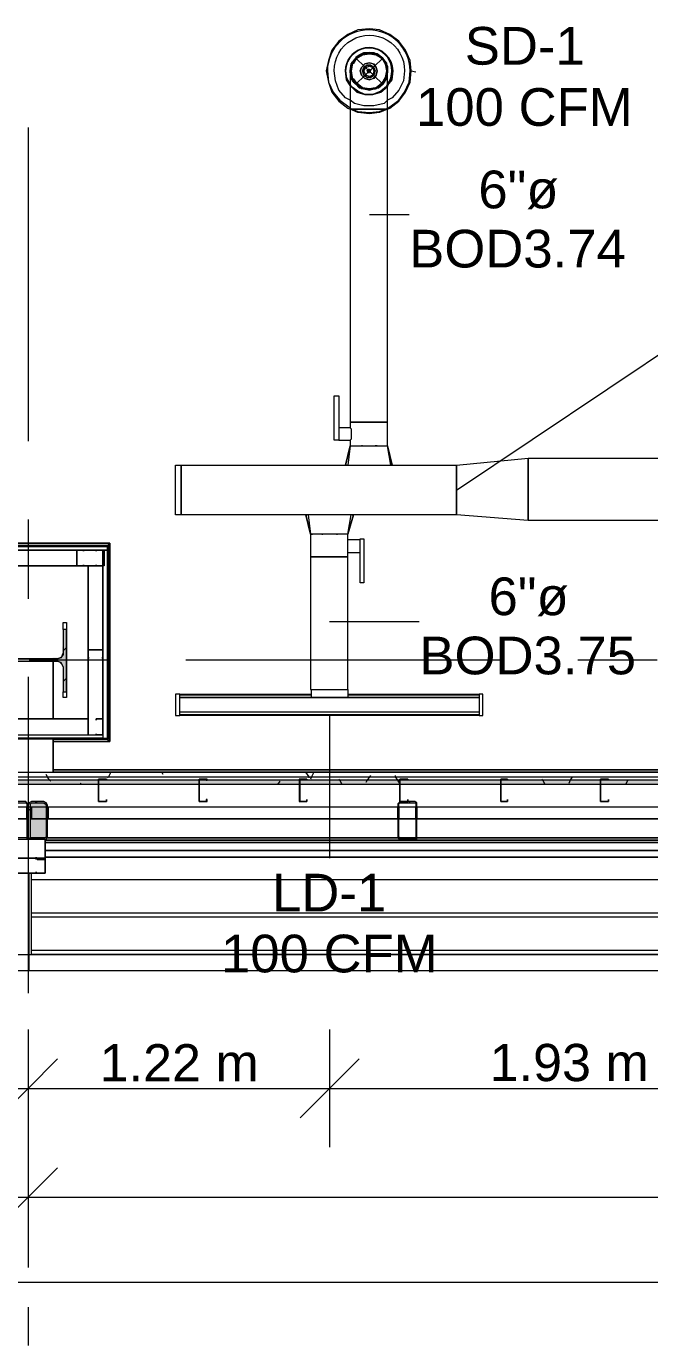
# Model space of a CAD drawing. Header units: metres. Extents: x 39 to 278, y -7 to 151.
# Drawn here: x 55.46 to 57.98, y 8.74 to 14.08 of the extents above; entities that cross this region are included whole.
import ezdxf

# ---------------------------------------------------------------- set-up
doc = ezdxf.new("R2010")
doc.units = ezdxf.units.M
doc.layers.add('HVAC - Ductos', color=5, linetype='Continuous', lineweight=50)
doc.layers.add('PDF_Geometry', color=7, linetype='Continuous', true_color=0xaaaaaa)
doc.layers.add('PDF_Solid Fills', color=7, linetype='Continuous', true_color=0xffffff)
doc.layers.add('PDF_Text', color=7, linetype='Continuous')
doc.styles.add('PDF Helvetica', font='')
doc.styles.get('PDF Helvetica').set_extended_font_data('Helvetica')

msp = doc.modelspace()

# ---------------------------------------------------------------- hatches: boundary and pattern name
at = {"layer": 'PDF_Solid Fills', "lineweight": 0, "transparency": 33554559}
for points in [[(55.3171, 11.3885), (55.3309, 11.3885), (55.3309, 11.4939), (55.3355, 11.5122), (55.6013, 11.5122), (55.6059, 11.5077), (55.6059, 11.4985), (55.6105, 11.4985), (55.6105, 11.3885), (55.6242, 11.3885), (55.6242, 11.6405), (55.6105, 11.6405), (55.6059, 11.5351), (55.6013, 11.5305), (55.5875, 11.526), (55.3492, 11.5214), (55.3492, 11.526), (55.3355, 11.526), (55.3355, 11.5397), (55.3309, 11.5397), (55.3309, 11.6405), (55.3171, 11.6405)], [(55.4729, 10.8018), (55.4729, 10.7926), (55.4735, 10.7926), (55.5417, 10.7972), (55.5463, 10.9387), (55.5463, 10.9393), (55.5417, 10.9439), (55.4729, 10.9439), (55.4684, 10.9347), (55.4684, 10.8018)]]:
    msp.add_hatch(color=256, dxfattribs=at).paths.add_polyline_path(points)
h = msp.add_hatch(color=256, dxfattribs=at)
h.paths.add_polyline_path([(46.8196, 11.0127), (46.8196, 11.031), (45.1878, 11.031), (45.1878, 11.0127)])
h.paths.add_polyline_path([(104.0706, 11.0127), (106.0827, 11.0127), (106.0827, 11.031), (104.0706, 11.031)])
h.paths.add_polyline_path([(104.0659, 11.0127), (104.0659, 11.031), (101.2289, 11.031), (101.2289, 11.0127)])
h.paths.add_polyline_path([(101.2243, 11.0127), (101.2243, 11.031), (99.1984, 11.031), (99.1984, 11.0127)])
h.paths.add_polyline_path([(99.1938, 11.0127), (99.1938, 11.031), (96.3568, 11.031), (96.3568, 11.0127)])
h.paths.add_polyline_path([(96.3522, 11.0127), (96.3522, 11.031), (94.3263, 11.031), (94.3263, 11.0127)])
h.paths.add_polyline_path([(94.3217, 11.0127), (94.3217, 11.031), (93.5151, 11.031), (93.5151, 11.0127)])
h.paths.add_polyline_path([(93.5105, 11.0127), (93.5105, 11.031), (91.4846, 11.031), (91.4846, 11.0127)])
h.paths.add_polyline_path([(91.4801, 11.0127), (91.4801, 11.031), (89.4542, 11.031), (89.4542, 11.0127)])
h.paths.add_polyline_path([(89.4496, 11.0127), (89.4496, 11.031), (88.6429, 11.031), (88.6429, 11.0127)])
h.paths.add_polyline_path([(88.6383, 11.0127), (88.6383, 11.031), (86.6125, 11.031), (86.6125, 11.0127)])
h.paths.add_polyline_path([(86.6079, 11.0127), (86.6079, 11.031), (84.582, 11.031), (84.582, 11.0127)])
h.paths.add_polyline_path([(84.5774, 11.0127), (84.5774, 11.031), (83.7708, 11.031), (83.7708, 11.0127)])
h.paths.add_polyline_path([(83.7662, 11.0127), (83.7662, 11.031), (81.7404, 11.031), (81.7404, 11.0127)])
h.paths.add_polyline_path([(81.7358, 11.0127), (81.7358, 11.031), (78.8986, 11.031), (78.8986, 11.0127)])
h.paths.add_polyline_path([(78.894, 11.0127), (78.894, 11.031), (76.8682, 11.031), (76.8682, 11.0127)])
h.paths.add_polyline_path([(76.8636, 11.0127), (76.8636, 11.031), (74.0265, 11.031), (74.0265, 11.0127)])
h.paths.add_polyline_path([(74.0219, 11.0127), (74.0219, 11.031), (71.9961, 11.031), (71.9961, 11.0127)])
h.paths.add_polyline_path([(71.9915, 11.0127), (71.9915, 11.031), (71.1848, 11.031), (71.1848, 11.0127)])
h.paths.add_polyline_path([(71.1802, 11.0127), (71.1802, 11.031), (69.1543, 11.031), (69.1543, 11.0127)])
h.paths.add_polyline_path([(69.1497, 11.0127), (69.1497, 11.031), (67.1239, 11.031), (67.1239, 11.0127)])
h.paths.add_polyline_path([(67.1193, 11.0127), (67.1193, 11.031), (66.3127, 11.031), (66.3127, 11.0127)])
h.paths.add_polyline_path([(66.3081, 11.0127), (66.3081, 11.031), (64.2822, 11.031), (64.2822, 11.0127)])
h.paths.add_polyline_path([(64.2776, 11.0127), (64.2776, 11.031), (62.2518, 11.031), (62.2518, 11.0127)])
h.paths.add_polyline_path([(62.2472, 11.0127), (62.2472, 11.031), (61.4405, 11.031), (61.4405, 11.0127)])
h.paths.add_polyline_path([(61.436, 11.0127), (61.436, 11.031), (59.4101, 11.031), (59.4101, 11.0127)])
h.paths.add_polyline_path([(59.4055, 11.0127), (59.4055, 11.031), (56.5684, 11.031), (56.5684, 11.0127)])
h.paths.add_polyline_path([(56.5638, 11.0127), (56.5638, 11.031), (54.5379, 11.031), (54.5379, 11.0127)])
h.paths.add_polyline_path([(54.5333, 11.0127), (54.5333, 11.031), (51.6963, 11.031), (51.6963, 11.0127)])
h.paths.add_polyline_path([(51.6917, 11.0127), (51.6917, 11.031), (49.6658, 11.031), (49.6658, 11.0127)])
h.paths.add_polyline_path([(49.6612, 11.0127), (49.6612, 11.031), (48.8546, 11.031), (48.8546, 11.0127)])
h.paths.add_polyline_path([(48.85, 11.0127), (48.85, 11.031), (46.8241, 11.031), (46.8241, 11.0127)])
h = msp.add_hatch(color=256, dxfattribs=at)
h.paths.add_polyline_path([(55.4683, 10.9393), (55.4638, 10.9393), (55.4638, 10.7972), (55.4683, 10.9387)])
h.paths.add_polyline_path([(55.3996, 10.9393), (55.4638, 10.9439), (55.395, 10.9439), (55.395, 10.7926), (55.3956, 10.7926), (55.4638, 10.7972), (55.3996, 10.7972)])
h = msp.add_hatch(color=256, dxfattribs=at)
h.paths.add_polyline_path([(56.9671, 10.8018), (56.9671, 10.7926), (57.0404, 10.7926), (57.0404, 10.9347), (57.0359, 10.9347), (57.0359, 10.7972), (56.9717, 10.8018)])
h.paths.add_polyline_path([(57.0313, 10.9393), (57.0313, 10.9439), (56.9671, 10.9439)])
h.paths.add_polyline_path([(56.9671, 10.9347), (56.9626, 10.9347), (56.9626, 10.8018)])
h.paths.add_polyline_path([(57.0359, 10.9439), (57.0404, 10.9394), (57.0404, 10.9439)])

# ---------------------------------------------------------------- linework, layer by layer
at = {"layer": 'HVAC - Ductos', "lineweight": 0}
for points in [[(56.7563, 12.3051), (56.7517, 12.3051), (56.77, 12.3831), (56.7746, 12.3831), (56.7792, 12.3831), (56.793, 12.3831), (56.8067, 12.3831), (56.8251, 12.3831), (56.848, 12.3831), (56.8663, 12.3831), (56.8847, 12.3831), (56.8984, 12.3831), (56.9121, 12.3831), (56.9167, 12.3831), (56.9213, 12.3831), (56.9213, 12.4793), (56.9121, 12.4793), (56.8984, 12.4793), (56.8847, 12.4793), (56.8663, 12.4793), (56.848, 12.4793), (56.8251, 12.4793), (56.8067, 12.4793), (56.793, 12.4793), (56.7792, 12.4793), (56.7746, 12.4793), (56.77, 12.4793), (56.7746, 12.4793), (56.7792, 12.4793), (56.793, 12.4793), (56.8067, 12.4793), (56.8251, 12.4793), (56.848, 12.4793), (56.8663, 12.4793), (56.8847, 12.4793), (56.8984, 12.4793), (56.9121, 12.4793), (56.9213, 12.4793), (56.9213, 13.7443), (56.9305, 13.7489), (56.9671, 13.7765), (56.9947, 13.8131), (57.013, 13.8543), (57.0176, 13.9002), (57.013, 13.9414), (56.9947, 13.9827), (56.9671, 14.0193), (56.9305, 14.0469), (56.8892, 14.0652), (56.848, 14.0698), (56.8021, 14.0652), (56.7609, 14.0469), (56.7243, 14.0193), (56.6967, 13.9827), (56.683, 13.9414), (56.6738, 13.9002), (56.683, 13.8543), (56.6967, 13.8131), (56.7243, 13.7765), (56.7609, 13.7489), (56.77, 13.7443), (56.77, 12.4793), (56.77, 12.4564), (56.7243, 12.4564), (56.7243, 12.4518), (56.7243, 12.4426), (56.7243, 12.4381), (56.7243, 12.4335), (56.7243, 12.4243), (56.7243, 12.4197), (56.7243, 12.4151), (56.7243, 12.4106), (56.7243, 12.406), (56.77, 12.406), (56.77, 12.3831), (56.7609, 12.3051)], [(56.7792, 13.9231), (56.7746, 13.9002), (56.7792, 13.8727), (56.7746, 13.9002), (56.7792, 13.9277), (56.7746, 13.9231), (56.77, 13.9002), (56.7746, 13.9277), (56.793, 13.9506), (56.8159, 13.9689), (56.848, 13.9735), (56.8755, 13.9689), (56.8984, 13.9506), (56.9167, 13.9277), (56.9213, 13.9002)], [(56.9167, 13.8681), (56.8984, 13.8452), (56.8755, 13.8268), (56.848, 13.8222), (56.8159, 13.8268), (56.793, 13.8452), (56.7746, 13.8681), (56.77, 13.9002), (56.7746, 13.9185), (56.7792, 13.9368), (56.7838, 13.9368), (56.793, 13.9506), (56.8067, 13.9643), (56.8251, 13.9735), (56.848, 13.9735), (56.8663, 13.9735), (56.8847, 13.9643), (56.8984, 13.9506), (56.9121, 13.9368), (56.9213, 13.9185), (56.9213, 13.9002), (56.9167, 13.8727), (56.9167, 13.8681), (56.903, 13.8452), (56.8755, 13.8268), (56.848, 13.8222), (56.8663, 13.8268), (56.8847, 13.8314), (56.903, 13.8452), (56.9121, 13.8589), (56.9213, 13.8773), (56.9213, 13.891), (56.9213, 13.9002), (56.9167, 13.9231), (56.9167, 13.9277)], [(56.77, 13.891), (56.77, 13.9002), (56.7746, 13.9185), (56.7746, 13.9231), (56.7746, 13.9277), (56.7792, 13.9323), (56.7746, 13.9277), (56.7746, 13.9231)], [(56.8205, 13.8268), (56.8159, 13.8268), (56.8159, 13.8314), (56.793, 13.8452), (56.7838, 13.8635), (56.7746, 13.8773), (56.7746, 13.9002), (56.7746, 13.9185), (56.7838, 13.9368), (56.793, 13.9506)], [(56.7792, 13.9323), (56.793, 13.9506), (56.8159, 13.9689), (56.8205, 13.9689), (56.848, 13.9735), (56.8709, 13.9689), (56.848, 13.9735), (56.8205, 13.9689)], [(56.7792, 13.9368), (56.7792, 13.9277)], [(56.793, 13.9552), (56.793, 13.9506), (56.8113, 13.9643), (56.8297, 13.9689), (56.848, 13.9735), (56.8663, 13.9689), (56.8847, 13.9643), (56.8984, 13.9506), (56.9121, 13.9368), (56.9167, 13.9185), (56.9213, 13.9002), (56.9167, 13.8773), (56.9121, 13.8635), (56.8984, 13.8452), (56.8847, 13.836), (56.8663, 13.8268), (56.848, 13.8268), (56.8297, 13.8268), (56.8113, 13.836), (56.793, 13.8452), (56.7838, 13.8635)], [(56.7838, 13.9277), (56.7975, 13.9506), (56.8205, 13.9643), (56.848, 13.9689), (56.8755, 13.9643), (56.8984, 13.9506), (56.9121, 13.9277), (56.9167, 13.9002), (56.9121, 13.8727), (56.8984, 13.8498), (56.8755, 13.8314), (56.848, 13.8268), (56.8205, 13.8314), (56.7975, 13.8498), (56.7838, 13.8681)], [(56.7838, 13.9323), (56.793, 13.9506), (56.8159, 13.9643)], [(56.793, 13.9506), (56.7838, 13.9368)], [(56.793, 13.9552), (56.8067, 13.9643), (56.8159, 13.9689), (56.8205, 13.9689), (56.8251, 13.9735), (56.848, 13.9735), (56.8663, 13.9735), (56.8755, 13.9689)], [(56.8159, 13.9689), (56.8205, 13.9689)], [(56.8801, 13.9689), (56.8755, 13.9689), (56.8709, 13.9689), (56.8755, 13.9689), (56.8801, 13.9689), (56.8847, 13.9643), (56.8984, 13.9552)], [(56.9167, 13.9323), (56.903, 13.9506), (56.8801, 13.9689), (56.8755, 13.9689)], [(56.8755, 13.9643), (56.8984, 13.9506), (56.9121, 13.9277)], [(56.903, 13.9506), (56.8984, 13.9552)], [(56.9167, 13.9277), (56.9121, 13.9368), (56.903, 13.9506)], [(56.9167, 13.9231), (56.9167, 13.9277), (56.9167, 13.9323), (56.9167, 13.9277), (56.9167, 13.9231), (56.9213, 13.9185), (56.9213, 13.9002), (56.9213, 13.891)], [(56.77, 13.8956), (56.77, 13.891), (56.77, 13.8727), (56.77, 13.8452), (56.77, 13.8085), (56.77, 13.7627), (56.77, 13.7443), (56.7746, 13.7443), (56.7792, 13.7443), (56.793, 13.7443), (56.8067, 13.7443), (56.8251, 13.7443), (56.848, 13.7443), (56.8663, 13.7443), (56.8847, 13.7443), (56.8984, 13.7443), (56.9121, 13.7443), (56.9213, 13.7443), (56.9213, 13.7902), (56.9213, 13.8314), (56.9213, 13.8635), (56.9213, 13.8864), (56.9213, 13.8956)], [(56.7792, 13.8681), (56.7746, 13.8681), (56.7746, 13.8727)], [(56.9213, 13.8956), (56.9167, 13.8681), (56.9213, 13.9002), (56.9167, 13.9231)], [(56.9213, 13.8956), (56.9213, 13.8956)], [(57.0176, 13.9002), (57.0359, 13.8956)], [(56.8709, 13.8314), (56.848, 13.8268), (56.8205, 13.8314)], [(56.8801, 13.8314), (56.8755, 13.8268), (56.8709, 13.8268)], [(56.9121, 13.8681), (56.8984, 13.8452), (56.8755, 13.8314)], [(56.9167, 13.8681), (56.9167, 13.8681)], [(56.9213, 13.781), (56.9076, 13.7673), (56.8663, 13.7581), (56.8251, 13.7581), (56.7884, 13.7673), (56.77, 13.781)], [(56.77, 13.7489), (56.8021, 13.7352), (56.848, 13.7306), (56.8892, 13.7352), (56.9213, 13.7489)], [(56.9213, 13.7443), (56.8892, 13.7306), (56.848, 13.726), (56.8021, 13.7306), (56.77, 13.7443)], [(56.9213, 13.7443), (56.9121, 13.7443), (56.8984, 13.7443), (56.8847, 13.7443), (56.8663, 13.7443), (56.848, 13.7443), (56.8251, 13.7443), (56.8067, 13.7443), (56.793, 13.7443), (56.7792, 13.7443), (56.7746, 13.7443), (56.77, 13.7443)], [(56.848, 13.3181), (57.0084, 13.3181)], [(57.2009, 12.2043), (58.1176, 12.8185)], [(56.77, 12.4564), (56.7746, 12.4518), (56.7746, 12.4426), (56.7746, 12.4381), (56.7746, 12.4289), (56.7746, 12.4197), (56.7746, 12.4106), (56.77, 12.406)], [(56.77, 12.3831), (56.7517, 12.3051), (56.7563, 12.3051), (56.7609, 12.3051), (56.77, 12.3051)], [(56.7746, 12.3831), (56.7746, 12.3831)], [(56.793, 12.3831), (56.7975, 12.3831)], [(56.8434, 12.3831), (56.848, 12.3831)], [(56.8984, 12.3831), (56.903, 12.3831)], [(56.9121, 12.3831), (56.9167, 12.3831)], [(56.9396, 12.3051), (56.9213, 12.3831), (56.9396, 12.3051)], [(56.9213, 12.3831), (56.9213, 12.3831)], [(56.9351, 12.3051), (56.9213, 12.3831)], [(56.7746, 12.3051), (56.793, 12.3051), (56.7975, 12.3051), (56.8021, 12.3051), (56.8113, 12.3051), (56.8251, 12.3051), (56.8297, 12.3051), (56.8343, 12.3051), (56.8571, 12.3051), (56.8617, 12.3051), (56.8663, 12.3051), (56.8801, 12.3051), (56.8892, 12.3051), (56.8938, 12.3051), (56.903, 12.3051), (56.9167, 12.3051)], [(56.9213, 12.3051), (56.9305, 12.3051), (56.9351, 12.3051), (56.9396, 12.3051)], [(56.9396, 12.3051), (56.9396, 12.3051)], [(56.9396, 12.3051), (56.9396, 12.3051)], [(56.5913, 12.1035), (56.6097, 12.0256), (56.5913, 12.1035)], [(56.6005, 12.1035), (56.6005, 12.1035)], [(56.6005, 12.1035), (56.6097, 12.0256)], [(56.6692, 12.1035), (56.6646, 12.1035), (56.6509, 12.1035), (56.6417, 12.1035), (56.6371, 12.1035), (56.6325, 12.1035), (56.6142, 12.1035), (56.6051, 12.1035)], [(56.7563, 12.1035), (56.7425, 12.1035), (56.7334, 12.1035), (56.7288, 12.1035), (56.7197, 12.1035), (56.7059, 12.1035), (56.7013, 12.1035), (56.6967, 12.1035), (56.6738, 12.1035)], [(56.7609, 12.0256), (56.7746, 12.1035), (56.77, 12.1035), (56.7609, 12.1035)], [(56.6142, 12.0256), (56.6188, 12.0256), (56.6142, 12.0256), (56.6097, 12.0256), (56.6097, 11.9339), (56.6097, 11.3977), (56.6142, 11.3977), (56.6188, 11.3977), (56.6325, 11.3977), (56.6509, 11.3977), (56.6692, 11.3977), (56.6875, 11.3977), (56.7059, 11.3977), (56.7243, 11.3977), (56.7425, 11.3977), (56.7517, 11.3977), (56.7609, 11.3977), (56.7609, 11.3655), (56.7517, 11.3655), (56.738, 11.3655), (56.7243, 11.3655), (56.7059, 11.3655), (56.6875, 11.3655), (56.6692, 11.3655), (56.6509, 11.3655), (56.6325, 11.3655), (56.6234, 11.3655), (56.6142, 11.3655), (56.6142, 11.3977), (56.6234, 11.3977), (56.6325, 11.3977), (56.6509, 11.3977), (56.6692, 11.3977), (56.6875, 11.3977), (56.7059, 11.3977), (56.7243, 11.3977), (56.738, 11.3977), (56.7517, 11.3977), (56.7609, 11.3977), (56.7609, 11.9339), (56.7517, 11.9339), (56.7425, 11.9339), (56.7243, 11.9339), (56.7059, 11.9339), (56.6875, 11.9339), (56.6692, 11.9339), (56.6509, 11.9339), (56.6325, 11.9339), (56.6188, 11.9339), (56.6142, 11.9339), (56.6097, 11.9339), (56.6142, 11.9339), (56.6188, 11.9339), (56.6325, 11.9339), (56.6509, 11.9339), (56.6692, 11.9339), (56.6875, 11.9339), (56.7059, 11.9339), (56.7243, 11.9339), (56.7425, 11.9339), (56.7517, 11.9339), (56.7609, 11.9339), (56.7609, 11.9523), (56.8113, 11.9523)], [(56.8113, 11.9569), (56.8113, 11.9614), (56.8113, 11.966), (56.8113, 11.9705), (56.8113, 11.9797), (56.8113, 11.9843), (56.8113, 11.9935), (56.8113, 11.9981), (56.8113, 12.0027), (56.7609, 12.0027), (56.7609, 12.0256), (56.7563, 12.0256), (56.7517, 12.0256), (56.7425, 12.0256), (56.7243, 12.0256), (56.7059, 12.0256), (56.6875, 12.0256), (56.6692, 12.0256), (56.6509, 12.0256), (56.6325, 12.0256), (56.6188, 12.0256)], [(56.7609, 11.9523), (56.7609, 11.9569), (56.7609, 11.9614), (56.7609, 11.966), (56.7609, 11.9751), (56.7609, 11.9843), (56.7609, 11.9935), (56.7609, 11.9981), (56.7609, 12.0027)], [(56.6875, 11.6727), (57.0496, 11.6727)], [(56.0825, 11.3472), (56.0825, 11.3564), (56.0825, 11.3747), (56.0825, 11.3793), (56.6142, 11.3793)], [(56.6142, 11.3747), (56.0825, 11.3747)], [(56.7609, 11.3977), (56.7609, 11.3977)], [(56.7609, 11.3793), (57.2926, 11.3793), (57.2926, 11.3747), (57.2926, 11.3564), (57.2926, 11.3472)], [(57.2926, 11.3747), (56.7609, 11.3747)], [(56.0825, 11.3518), (56.0825, 11.3564), (56.0825, 11.361)], [(57.2926, 11.3243), (57.2926, 11.3151), (57.2926, 11.2968), (57.2926, 11.2923), (56.0825, 11.2923), (56.0825, 11.2968), (56.0825, 11.3151), (56.0825, 11.3243)], [(56.0825, 11.3105), (56.0825, 11.3151), (56.0825, 11.3197)], [(57.2926, 11.361), (57.2926, 11.3564), (57.2926, 11.3518)], [(57.2926, 11.3197), (57.2926, 11.3151), (57.2926, 11.3105)], [(56.0825, 11.2968), (57.2926, 11.2968)], [(56.6875, 11.2923), (56.6875, 10.7147)]]:
    msp.add_lwpolyline(points, dxfattribs=at)
for points in [[(56.9213, 13.7489), (56.9305, 13.7535), (56.9671, 13.781), (56.9901, 13.8131), (57.0084, 13.8543), (57.013, 13.9002, 0.98639), (56.6784, 13.9002), (56.683, 13.8543), (56.7013, 13.8131), (56.7288, 13.781), (56.7655, 13.7535), (56.77, 13.7489)], [(56.77, 13.781), (56.7517, 13.7902), (56.7243, 13.8222), (56.7105, 13.8589), (56.7059, 13.9002, -1.008586), (56.9901, 13.9002), (56.9855, 13.8589), (56.9671, 13.8222), (56.9396, 13.7902), (56.9213, 13.781)]]:
    msp.add_lwpolyline(points, format="xyb", dxfattribs=at)
msp.add_lwpolyline([(56.9213, 13.8406), (56.9396, 13.8635), (56.9442, 13.9002, 0.970534), (56.7517, 13.9002), (56.7563, 13.8681), (56.77, 13.8452, -1.3683), (56.9396, 13.9002), (56.9351, 13.8681), (56.9213, 13.8452, 1.368434), (56.7517, 13.9002, -1.383815)], format="xyb", close=True, dxfattribs=at)
for points in [[(56.8159, 13.9139), (56.8113, 13.9002), (56.8159, 13.9139), (56.8297, 13.9277), (56.848, 13.9323), (56.8663, 13.9277), (56.8755, 13.9139), (56.8801, 13.9002), (56.8755, 13.9139), (56.8617, 13.9277), (56.848, 13.9323), (56.8297, 13.9277)], [(56.7517, 13.9002), (56.7563, 13.8635), (56.77, 13.8406), (56.7563, 13.8635)], [(56.7746, 13.8681), (56.77, 13.8956), (56.77, 13.9002), (56.77, 13.891), (56.7746, 13.8773), (56.7792, 13.8589), (56.793, 13.8452), (56.8067, 13.8314), (56.8251, 13.8268), (56.848, 13.8222), (56.8159, 13.8268), (56.793, 13.8452)], [(56.8755, 13.8819), (56.8801, 13.9002), (56.8755, 13.8819), (56.8663, 13.8681), (56.848, 13.8635), (56.8297, 13.8681), (56.8159, 13.8819), (56.8113, 13.9002), (56.8159, 13.8819), (56.8297, 13.8681), (56.848, 13.8635), (56.8617, 13.8681)], [(56.8251, 13.9139), (56.8205, 13.9002), (56.8251, 13.9139), (56.8388, 13.9231), (56.8526, 13.9231), (56.8663, 13.9139), (56.8709, 13.9002), (56.8663, 13.9139), (56.8526, 13.9231), (56.8388, 13.9231)], [(56.8663, 13.8819), (56.8709, 13.9002), (56.8663, 13.8819), (56.8526, 13.8727), (56.8388, 13.8727), (56.8251, 13.8819), (56.8205, 13.9002), (56.8251, 13.8819), (56.8388, 13.8727), (56.8526, 13.8727)], [(56.8617, 13.8819), (56.848, 13.8773), (56.8343, 13.8819), (56.8251, 13.9002), (56.8343, 13.9139), (56.848, 13.9185), (56.8617, 13.9139), (56.8663, 13.9002)], [(56.848, 13.8956), (56.8526, 13.9002), (56.848, 13.891), (56.8434, 13.891), (56.8388, 13.9002), (56.8434, 13.9048), (56.848, 13.9048), (56.8526, 13.9002), (56.848, 13.9048), (56.8434, 13.9048), (56.8434, 13.9002), (56.8434, 13.8956)], [(56.8938, 13.8131), (56.8617, 13.8039), (56.8297, 13.8039), (56.7975, 13.8131), (56.7746, 13.836), (56.77, 13.8406), (56.7746, 13.836), (56.77, 13.8452), (56.7746, 13.836), (56.8021, 13.8176), (56.8297, 13.8039), (56.8617, 13.8039), (56.8938, 13.8176), (56.9167, 13.836), (56.9213, 13.8452), (56.9167, 13.836), (56.8938, 13.8176), (56.8617, 13.8039), (56.8297, 13.8039), (56.8021, 13.8176), (56.7746, 13.836), (56.7975, 13.8131), (56.8297, 13.8039), (56.8617, 13.8039), (56.8938, 13.8131), (56.9213, 13.836), (56.9213, 13.8406), (56.9213, 13.836)], [(56.7059, 12.5847), (56.7243, 12.5847), (56.7243, 12.406), (56.7059, 12.406)], [(56.8205, 12.3831), (56.8159, 12.3831)], [(56.8801, 12.3831), (56.8755, 12.3831), (56.8709, 12.3831), (56.8755, 12.3831)], [(57.2009, 12.3051), (57.4896, 12.3327), (57.4896, 12.0806), (57.2009, 12.1035)], [(59.3138, 12.0806), (57.4896, 12.0806), (57.4896, 12.3327), (59.3138, 12.3327)], [(56.0642, 12.1035), (56.0642, 12.3051), (56.0871, 12.3051), (56.0871, 12.1035)], [(57.2009, 12.1035), (56.0871, 12.1035), (56.0871, 12.3051), (57.2009, 12.3051)], [(56.5959, 12.1035), (56.5913, 12.1035)], [(56.7838, 12.1035), (56.7609, 12.0256), (56.7838, 12.1035), (56.7792, 12.1035)], [(56.6555, 12.0256), (56.6601, 12.0256)], [(56.7151, 12.0256), (56.7197, 12.0256)], [(56.8251, 11.8285), (56.8113, 11.8285), (56.8113, 12.0073), (56.8251, 12.0073)], [(56.0642, 11.2923), (56.0825, 11.2923), (56.0825, 11.3793), (56.0642, 11.3793)], [(56.0825, 11.3655), (57.2926, 11.3655), (56.0825, 11.3655), (57.2926, 11.3655), (57.2926, 11.306), (56.0825, 11.306)], [(57.3063, 11.2923), (57.3063, 11.3793), (57.2926, 11.3793), (57.2926, 11.2923)]]:
    msp.add_lwpolyline(points, close=True, dxfattribs=at)
at = {"layer": 'HVAC - Ductos', "color": 252, "lineweight": 0, "true_color": 0x939598}
for points in [[(55.4684, 10.0227), (55.4684, 9.7843), (55.4684, 9.5459)], [(56.6875, 10.0227), (56.6875, 9.7843), (56.6875, 9.5459)], [(55.5875, 9.9035), (55.4684, 9.7843), (55.3492, 9.6651)], [(56.8067, 9.9035), (56.6875, 9.7843), (56.5684, 9.6651)], [(46.0312, 9.7843), (47.4933, 9.7843), (49.7804, 9.7843), (51.9025, 9.7843), (54.3042, 9.7843), (55.4684, 9.7843), (56.6875, 9.7843), (58.6217, 9.7843), (61.1747, 9.7843), (63.3747, 9.7843), (64.6672, 9.7843), (66.1614, 9.7843), (68.1689, 9.7843), (70.4377, 9.7843), (72.5553, 9.7843), (75.3557, 9.7843), (77.8216, 9.7843), (80.3058, 9.7843), (82.3866, 9.7843), (84.2612, 9.7843), (86.0533, 9.7843), (87.2496, 9.7843), (89.5413, 9.7843)], [(55.4684, 9.5826), (55.4684, 9.3443), (55.4684, 9.1059)], [(55.5875, 9.4635), (55.4684, 9.3443), (55.3492, 9.2251)], [(46.0312, 9.3443), (55.4684, 9.3443), (64.6672, 9.3443), (73.8707, 9.3443), (86.0533, 9.3443), (95.2704, 9.3443), (104.7077, 9.3443)], [(46.0312, 9.0005), (104.7077, 9.0005)]]:
    msp.add_lwpolyline(points, dxfattribs=at)
at = {"layer": 'PDF_Geometry', "color": 8, "lineweight": 0, "true_color": 0x808080}
msp.add_lwpolyline([(56.9076, 13.9414), (56.8709, 13.9689), (56.8251, 13.9689), (56.7838, 13.9414), (56.77, 13.9002), (56.7838, 13.8543), (56.8251, 13.8268), (56.8709, 13.8268), (56.9076, 13.8543), (56.9213, 13.9002)], close=True, dxfattribs=at)
for points in [[(56.793, 13.9506), (56.903, 13.8452)], [(56.903, 13.9506), (56.793, 13.8452)]]:
    msp.add_lwpolyline(points, dxfattribs=at)
at = {"layer": 'PDF_Geometry', "lineweight": 0}
for points in [[(55.4684, 13.671), (55.4684, 12.4014)], [(55.4684, 12.0851), (55.4684, 11.7643)], [(55.1384, 11.9889), (55.7984, 11.9889), (55.7984, 11.9843), (55.7938, 11.9843), (55.7892, 11.9797), (55.7892, 11.196), (55.7938, 11.196), (55.7892, 11.196), (55.5692, 11.196), (55.7892, 11.196), (55.7938, 11.1914), (55.7984, 11.1914), (55.7984, 11.1868), (55.7984, 11.9889), (55.7984, 11.1868), (55.5692, 11.1868), (55.7984, 11.1868), (55.5692, 11.1868), (55.7984, 11.1868), (55.7984, 11.9889), (55.7984, 11.9843), (55.7938, 11.9843), (55.7892, 11.9797), (55.7892, 11.196), (55.7938, 11.196), (55.5692, 11.196), (55.7892, 11.196), (55.7113, 11.196), (55.1475, 11.196)], [(55.1384, 11.9889), (55.7984, 11.9889), (55.7984, 11.9843), (55.7938, 11.9843), (55.7892, 11.9797), (55.7938, 11.9843), (55.7984, 11.9843), (55.7984, 11.9889), (55.1384, 11.9889), (55.7984, 11.9889), (55.7984, 11.1868), (55.7984, 11.1914), (55.7938, 11.1914), (55.7892, 11.196), (55.7938, 11.1914), (55.7984, 11.1914), (55.7984, 11.1868), (55.7984, 11.1914), (55.7938, 11.1914), (55.7892, 11.196), (55.7938, 11.196), (55.5692, 11.196), (55.7892, 11.196), (55.5692, 11.196), (55.7892, 11.196), (55.7892, 11.8972), (55.7892, 11.9797), (55.1429, 11.9797), (55.7938, 11.9797), (55.7892, 11.9797), (55.7892, 11.196), (55.1475, 11.196)], [(55.1475, 11.2143), (55.7709, 11.2143), (55.7709, 11.8972), (55.7113, 11.8972), (55.7113, 11.2785), (55.7113, 11.2143), (55.7709, 11.2143), (55.7709, 11.2005), (55.1475, 11.2005), (55.7892, 11.2005), (55.7892, 11.196), (55.7892, 11.9797), (55.1475, 11.9797)], [(55.1475, 11.9797), (55.7892, 11.9797), (55.7938, 11.9797), (55.7938, 11.196), (55.7938, 11.9797), (55.7892, 11.9797), (55.7892, 11.2005), (55.7892, 11.9614), (55.7709, 11.9614), (55.1613, 11.9614)], [(55.2255, 11.8972), (55.7113, 11.8972), (55.7709, 11.8972), (55.7709, 11.9614), (55.7709, 11.2005), (55.7892, 11.2005), (55.7892, 11.9797), (55.1475, 11.9797), (55.7892, 11.9797), (55.7892, 11.9751), (55.1475, 11.9751)], [(55.1475, 11.9614), (55.7892, 11.9614), (55.7892, 11.9751), (55.1475, 11.9751)], [(55.6929, 11.9569), (55.6929, 11.9569)], [(55.7434, 11.9569), (55.7434, 11.9569)], [(55.7892, 11.9751), (55.7892, 11.9751)], [(55.7892, 11.196), (55.7892, 11.9751), (55.7892, 11.196)], [(55.6929, 11.9018), (55.6929, 11.9018)], [(55.7434, 11.9018), (55.7434, 11.9018)], [(55.6655, 11.8972), (55.6655, 11.8972)], [(55.6655, 11.8972), (55.6655, 11.8972)], [(55.7709, 11.8972), (55.7709, 11.8972)], [(55.6105, 11.6405), (55.6105, 11.6681), (55.6242, 11.6681), (55.6242, 11.3655), (55.6105, 11.3655), (55.6105, 11.3885)], [(55.3355, 11.5305), (55.3401, 11.526), (55.3538, 11.5214), (55.5875, 11.5214), (55.5967, 11.526), (55.6059, 11.5305)], [(55.6059, 11.5351), (55.6105, 11.5443)], [(55.6105, 11.5535), (55.6242, 11.5673)], [(55.7113, 11.5581), (55.7113, 11.5581)], [(55.7113, 11.5581), (55.7113, 11.5581)], [(55.7159, 11.526), (55.7159, 11.526)], [(55.7663, 11.526), (55.7663, 11.526)], [(55.7709, 11.5581), (55.7709, 11.5581)], [(55.7709, 11.5581), (55.7709, 11.5581)], [(55.7892, 11.5168), (55.4729, 11.5168)], [(55.6105, 11.4893), (55.6059, 11.4985), (55.5967, 11.5077), (55.5875, 11.5122), (55.5692, 11.5122), (55.5784, 11.5214)], [(55.5692, 11.2785), (55.5692, 11.5122), (55.5692, 11.2785)], [(57.3751, 11.5168), (56.1055, 11.5168)], [(58.0122, 11.5168), (57.6913, 11.5168)], [(55.4684, 11.4481), (55.4684, 10.6459)], [(55.6105, 11.4297), (55.6242, 11.4435)], [(55.7434, 11.2739), (55.7434, 11.2739)], [(55.7434, 11.2189), (55.7434, 11.2189)], [(55.7709, 11.2143), (55.7709, 11.2143)], [(55.7709, 11.2143), (55.7709, 11.2143)], [(45.1878, 11.0631), (106.0827, 11.0631)], [(55.5692, 11.0631), (64.5664, 11.0631)], [(64.5664, 11.0631), (55.5692, 11.0631)], [(55.5692, 11.0631), (64.5664, 11.0631)], [(64.5664, 11.0631), (55.5692, 11.0631)], [(55.5692, 11.0631), (64.5664, 11.0631)], [(55.5692, 11.0631), (64.5664, 11.0631)], [(55.5692, 11.0631), (64.5664, 11.0631)], [(64.5664, 11.0631), (55.5692, 11.0631)], [(55.5692, 11.0631), (64.5664, 11.0631)], [(64.5664, 11.0631), (55.5692, 11.0631)], [(45.1878, 11.0447), (106.0827, 11.0447)], [(56.5638, 11.031), (56.1605, 11.031), (55.7525, 11.031), (55.3492, 11.031), (54.9413, 11.031), (54.5379, 11.031)], [(56.5638, 11.0127), (56.1605, 11.0127), (55.7525, 11.0127), (55.3492, 11.0127), (54.9413, 11.0127), (54.5379, 11.0127)], [(59.4055, 11.031), (59.0022, 11.031), (58.5942, 11.031), (58.1909, 11.031), (57.783, 11.031), (57.3797, 11.031), (56.9717, 11.031), (56.5684, 11.031)], [(59.4055, 11.0127), (59.0022, 11.0127), (58.5942, 11.0127), (58.1909, 11.0127), (57.783, 11.0127), (57.3797, 11.0127), (56.9717, 11.0127), (56.5684, 11.0127)], [(55.4959, 10.9393), (55.5051, 10.9439)], [(56.9717, 10.9439), (56.9671, 10.9393), (56.9626, 10.9347), (56.9626, 10.8018), (56.9671, 10.7926), (56.9717, 10.7926), (57.0313, 10.7926), (57.0405, 10.7926), (57.0405, 10.8018), (57.0405, 10.9347), (57.0405, 10.9393), (57.0313, 10.9439), (57.0039, 10.9439)], [(57.0084, 10.9393), (57.013, 10.9439)], [(106.0827, 10.921), (45.1878, 10.921)], [(55.4638, 10.8751), (55.4638, 10.921)], [(55.4638, 10.9027), (55.4684, 10.9073), (55.4775, 10.9164)], [(55.4775, 10.921), (55.4775, 10.8751)], [(55.4821, 10.921), (55.4821, 10.8751)], [(55.5463, 10.8751), (55.5463, 10.921)], [(55.5509, 10.8751), (55.5509, 10.921)], [(56.9626, 10.8751), (56.9626, 10.921)], [(56.9626, 10.8981), (56.9671, 10.8981)], [(56.9671, 10.921), (56.9671, 10.8751)], [(57.0359, 10.8751), (57.0359, 10.921)], [(57.0405, 10.921), (57.0405, 10.8751)], [(55.5417, 10.8568), (55.5463, 10.8614)], [(57.0359, 10.8477), (57.0405, 10.8522)], [(55.4729, 10.6551), (55.4867, 10.6551), (55.4729, 10.6551), (55.4684, 10.6551), (55.4592, 10.6551), (55.4455, 10.6551), (55.4042, 10.6551), (55.4042, 10.6597), (55.4042, 10.7101), (55.4042, 10.7147), (55.4042, 10.7193), (55.4042, 10.7881), (55.4042, 10.7926), (55.4042, 10.7881), (55.4042, 10.7193), (55.4042, 10.7147), (55.4042, 10.7101), (55.4042, 10.6597), (55.4042, 10.6551), (55.4455, 10.6551), (55.4409, 10.6551)], [(55.4638, 10.7926), (55.4775, 10.7926), (55.4638, 10.7926)], [(55.4638, 10.7926), (55.4775, 10.7926), (55.4638, 10.7926)], [(55.4729, 10.7926), (55.4775, 10.7972)], [(56.9809, 10.7926), (56.9855, 10.7972)], [(55.5005, 10.7101), (55.5005, 10.7147), (55.5005, 10.7193)], [(55.5005, 10.7101), (55.5005, 10.7147), (55.5005, 10.7193)], [(55.5005, 10.7101), (55.5005, 10.7147), (55.5005, 10.7193)], [(55.5371, 10.7147), (55.5371, 10.7147)], [(55.5371, 10.7147), (55.5371, 10.7147)], [(55.5371, 10.7101), (55.5371, 10.7101)], [(55.5371, 10.7101), (55.5371, 10.7101)], [(56.9626, 10.7193), (57.0405, 10.7193)], [(46.2696, 10.3251), (46.2696, 10.6551), (46.2558, 10.6551), (46.2696, 10.6551), (46.2741, 10.6551), (46.2741, 10.3251), (46.2696, 10.3251), (49.3404, 10.3251), (49.3358, 10.3251), (52.4067, 10.3251), (52.4021, 10.3251), (55.4729, 10.3251), (55.4684, 10.3251), (58.5392, 10.3251), (58.5347, 10.3251), (61.6101, 10.3251), (61.601, 10.3251), (64.6764, 10.3251), (64.6718, 10.3251), (67.7427, 10.3251), (67.7381, 10.3251), (70.8089, 10.3251)], [(52.4067, 10.3251), (52.4021, 10.3251), (52.4021, 10.3068), (52.4021, 10.2931), (52.4021, 10.2793), (52.4021, 10.2701), (52.4021, 10.2609), (55.4729, 10.2609), (55.4729, 10.2701), (55.4729, 10.2793), (55.4729, 10.2931), (55.4729, 10.3068), (55.4729, 10.3251), (55.4729, 10.6551), (55.4684, 10.6551), (55.4684, 10.3251)], [(58.5255, 10.3251), (55.4821, 10.3251), (55.4821, 10.6551), (55.4959, 10.6551), (55.5005, 10.6551), (55.4959, 10.6551), (55.4913, 10.6551), (55.4959, 10.6551), (55.5005, 10.6551), (55.4959, 10.6551), (55.4455, 10.6551)], [(55.4821, 10.6551), (55.4959, 10.6551), (55.5005, 10.6551), (55.4959, 10.6551), (55.4913, 10.6551), (55.4959, 10.6551), (55.5005, 10.6551), (55.4959, 10.6551), (55.4455, 10.6551), (55.4592, 10.6551), (55.4684, 10.6551)], [(55.4684, 10.6459), (55.4684, 10.1693)], [(58.5255, 10.6277), (55.4821, 10.6277)], [(55.4821, 10.4947), (58.5255, 10.4947)], [(58.5255, 10.4764), (55.4821, 10.4764)], [(55.4729, 10.3251), (55.4684, 10.3251), (55.4684, 10.3068), (55.4684, 10.2931), (55.4684, 10.2793), (55.4684, 10.2701), (55.4684, 10.2609), (58.5392, 10.2609)], [(55.4821, 10.3435), (58.5255, 10.3435)], [(55.4592, 10.2609), (55.4684, 10.2609)], [(55.4684, 10.2609), (55.4684, 10.2609)], [(55.4729, 10.2609), (55.4821, 10.2609)], [(55.4729, 10.2609), (55.4729, 10.2609)], [(55.4821, 10.2609), (55.4821, 10.2609)]]:
    msp.add_lwpolyline(points, dxfattribs=at)
for points in [[(55.7892, 11.9797), (55.1475, 11.9797), (55.7892, 11.9797), (55.7938, 11.9797), (55.1429, 11.9797)], [(55.6655, 11.8972), (55.6655, 11.9569), (55.6655, 11.9614), (55.6929, 11.9614), (55.6929, 11.9569), (55.6929, 11.9614), (55.6655, 11.9614), (55.6655, 11.9569), (55.6655, 11.8972), (55.6929, 11.8972)], [(55.7709, 11.8972), (55.7709, 11.9569), (55.7709, 11.9614), (55.7434, 11.9614), (55.7434, 11.9569), (55.7434, 11.9614), (55.7709, 11.9614), (55.7755, 11.9569), (55.7755, 11.8972), (55.7709, 11.8972), (55.7434, 11.8972)], [(55.6929, 11.9018), (55.6929, 11.8972)], [(55.7434, 11.9018), (55.7434, 11.8972)], [(55.2255, 11.2785), (55.7113, 11.2785), (55.7113, 11.8972), (55.2255, 11.8972)], [(55.6105, 11.3885), (55.6242, 11.3885), (55.6242, 11.6405), (55.6105, 11.6405), (55.6105, 11.5397), (55.6013, 11.526), (55.5875, 11.5214), (55.3492, 11.5214), (55.3355, 11.526), (55.3309, 11.5397), (55.3309, 11.6405), (55.3171, 11.6405), (55.3171, 11.3885), (55.3309, 11.3885), (55.3309, 11.4893), (55.3355, 11.5077), (55.3492, 11.5122), (55.5875, 11.5122), (55.6013, 11.5077), (55.6105, 11.4893)], [(55.7709, 11.5581), (55.7113, 11.5581), (55.7113, 11.526), (55.7159, 11.526), (55.7113, 11.526), (55.7113, 11.5581), (55.7709, 11.5581), (55.7709, 11.526)], [(55.7663, 11.526), (55.7709, 11.526)], [(55.2255, 11.2785), (55.1613, 11.2785), (55.1613, 11.2143), (55.7113, 11.2143), (55.7113, 11.2785)], [(55.7709, 11.2143), (55.7709, 11.2739), (55.7709, 11.2785), (55.7434, 11.2785), (55.7434, 11.2739), (55.7434, 11.2785), (55.7709, 11.2785), (55.7709, 11.2739), (55.7709, 11.2143), (55.7434, 11.2143)], [(55.7434, 11.2189), (55.7434, 11.2143)], [(55.5692, 11.0631), (55.5692, 11.196)], [(55.5692, 11.0722), (64.5664, 11.0722)], [(55.5692, 11.0722), (64.5664, 11.0722)], [(55.7847, 11.0355), (55.7571, 11.0355), (55.7525, 11.0355), (55.7525, 11.031), (55.7525, 10.9439), (55.7571, 10.9439), (55.7847, 10.9439), (55.7847, 10.9531), (55.7847, 10.9439), (55.7571, 10.9439), (55.7525, 10.9439), (55.7525, 11.031), (55.7525, 11.0355), (55.7571, 11.0355), (55.7847, 11.0355), (55.7847, 11.031)], [(56.1925, 11.0355), (56.1605, 11.0355), (56.1605, 11.031), (56.1605, 10.9439), (56.1925, 10.9439), (56.1925, 10.9531), (56.188, 10.9531), (56.188, 10.9439), (56.1605, 10.9439), (56.1605, 11.031), (56.1605, 11.0355), (56.188, 11.0355), (56.188, 11.031), (56.1925, 11.031)], [(56.5959, 11.0355), (56.5684, 11.0355), (56.5638, 11.0355), (56.5638, 11.031), (56.5638, 10.9439), (56.5684, 10.9439), (56.5959, 10.9439), (56.5959, 10.9531), (56.5959, 10.9439), (56.5684, 10.9439), (56.5684, 11.031), (56.5684, 11.0355), (56.5959, 11.0355), (56.5959, 11.031)], [(57.0039, 11.0355), (56.9717, 11.0355), (56.9717, 11.031), (56.9717, 10.9439), (57.0039, 10.9439), (57.0039, 10.9531), (57.0039, 10.9439), (56.9717, 10.9439), (56.9717, 11.031), (56.9717, 11.0355), (57.0039, 11.0355), (57.0039, 11.031)], [(57.4071, 11.0355), (57.3797, 11.0355), (57.3797, 11.031), (57.3797, 10.9439), (57.4071, 10.9439), (57.4071, 10.9531), (57.4071, 10.9439), (57.3797, 10.9439), (57.3797, 11.031), (57.3797, 11.0355), (57.4071, 11.0355), (57.4071, 11.031)], [(57.8151, 11.0355), (57.7876, 11.0355), (57.783, 11.0355), (57.783, 11.031), (57.783, 10.9439), (57.7876, 10.9439), (57.8151, 10.9439), (57.8151, 10.9531), (57.8151, 10.9439), (57.7876, 10.9439), (57.783, 10.9439), (57.783, 11.031), (57.783, 11.0355), (57.7876, 11.0355), (57.8151, 11.0355), (57.8151, 11.031)], [(55.4592, 10.9439), (55.4042, 10.9439), (55.395, 10.9393), (55.395, 10.9301), (55.395, 10.8018), (55.395, 10.7926), (55.4042, 10.7926), (55.4592, 10.7926), (55.4638, 10.7926), (55.4684, 10.8018), (55.4684, 10.9301), (55.4638, 10.9393)], [(55.3996, 10.9301), (55.3996, 10.9347), (55.4042, 10.9393), (55.4592, 10.9393), (55.4638, 10.9347), (55.4638, 10.9301), (55.4638, 10.8018), (55.4638, 10.7972), (55.4592, 10.7972), (55.4042, 10.7972), (55.3996, 10.7972), (55.3996, 10.8018)], [(55.5325, 10.9439), (55.4821, 10.9439), (55.4729, 10.9393), (55.4684, 10.9301), (55.4684, 10.8018), (55.4729, 10.7926), (55.4821, 10.7926), (55.5325, 10.7926), (55.5417, 10.7926), (55.5463, 10.8018), (55.5463, 10.9301), (55.5417, 10.9393)], [(55.5325, 10.9393), (55.5371, 10.9347), (55.5417, 10.9301), (55.5417, 10.8018), (55.5371, 10.7972), (55.5325, 10.7972), (55.4821, 10.7972), (55.4775, 10.7972), (55.4775, 10.8018), (55.4775, 10.9301), (55.4775, 10.9347), (55.4821, 10.9393)], [(56.9717, 10.9393), (57.0313, 10.9393), (57.0359, 10.9393), (57.0359, 10.9347), (57.0359, 10.8018), (57.0359, 10.7972), (57.0313, 10.7972), (56.9717, 10.7972), (56.9671, 10.8018), (56.9671, 10.9347)], [(55.3996, 10.8751), (55.4638, 10.8751)], [(55.5417, 10.8751), (55.4775, 10.8751)], [(56.9626, 10.8751), (55.5463, 10.8751)], [(57.0039, 10.8751), (57.0359, 10.8751), (57.0039, 10.8751), (56.9671, 10.8751)], [(57.0405, 10.8751), (58.498, 10.8751)], [(55.4638, 10.7926), (55.4775, 10.7926)], [(55.4729, 10.7972), (55.4684, 10.7972)], [(55.5371, 10.7972), (55.4775, 10.7972)], [(55.5371, 10.6551), (55.4959, 10.6551), (55.5371, 10.6551), (55.5371, 10.6597), (55.5371, 10.7101), (55.5371, 10.7147), (55.5371, 10.7193), (55.5371, 10.7881), (55.5371, 10.7926), (55.5371, 10.7881), (55.5371, 10.7193), (55.5371, 10.7147), (55.5371, 10.7101), (55.5371, 10.6597)], [(57.0039, 10.7881), (55.5371, 10.7881)], [(57.0039, 10.7789), (55.5371, 10.7789)], [(57.0039, 10.7972), (56.9671, 10.7972), (55.5417, 10.7972), (56.9671, 10.7972)], [(57.0359, 10.7972), (57.0039, 10.7972)], [(58.4705, 10.7881), (57.0039, 10.7881)], [(58.4705, 10.7789), (57.0039, 10.7789)], [(58.498, 10.7972), (57.0405, 10.7972)], [(57.0039, 10.7468), (55.5371, 10.7468)], [(58.4705, 10.7468), (57.0039, 10.7468)], [(55.4042, 10.7147), (55.5371, 10.7147)], [(55.5005, 10.7193), (55.5005, 10.7147), (55.5005, 10.7101), (55.5005, 10.7147)], [(55.5005, 10.7193), (55.5005, 10.7147), (55.5005, 10.7101), (55.5005, 10.7147)], [(55.5371, 10.7101), (55.5051, 10.7101)], [(55.5371, 10.7193), (57.0039, 10.7193), (58.4705, 10.7193), (57.0039, 10.7193)], [(55.5005, 10.6551), (55.5051, 10.6551), (55.5005, 10.6551), (55.4455, 10.6551), (55.4409, 10.6551), (55.4363, 10.6551), (55.4409, 10.6551), (55.4455, 10.6551), (55.5005, 10.6551), (55.5051, 10.6551), (55.5005, 10.6551), (55.5005, 10.6597)], [(55.4684, 10.6277), (55.4729, 10.6277)], [(55.5005, 10.6597), (55.5005, 10.6551)], [(55.4729, 10.4947), (55.4684, 10.4947)], [(55.4684, 10.4764), (55.4729, 10.4764)], [(55.4729, 10.3435), (55.4684, 10.3435)]]:
    msp.add_lwpolyline(points, close=True, dxfattribs=at)
at = {"layer": 'PDF_Geometry', "color": 254, "lineweight": 0, "true_color": 0xeaeaea}
for points in [[(55.5601, 11.0264), (55.5555, 11.031), (55.5463, 11.0447), (55.5417, 11.0539)], [(55.803, 11.0631), (55.7938, 11.0447), (55.7892, 11.0401)], [(56.0138, 11.0539), (56.0093, 11.0631)], [(56.6051, 11.0401), (56.6051, 11.0447), (56.5913, 11.0631)], [(56.6234, 11.0631), (56.6142, 11.0447), (56.6097, 11.0355)], [(56.8526, 11.0493), (56.848, 11.0447), (56.8388, 11.031), (56.8343, 11.0218)], [(56.9717, 11.0173), (56.9626, 11.031), (56.9534, 11.0447), (56.9534, 11.0493)], [(55.6838, 11.0127), (55.6792, 11.0173)], [(56.4859, 11.0264), (56.4767, 11.0127)], [(56.738, 11.0127), (56.7288, 11.031), (56.7243, 11.0355)], [(57.5584, 11.0127), (57.5493, 11.031), (57.5447, 11.0355)], [(57.6684, 11.0447), (57.6593, 11.031), (57.6547, 11.0173)], [(57.6684, 11.0447), (57.6684, 11.0447)], [(57.8976, 11.031), (57.893, 11.031), (57.8838, 11.0127)]]:
    msp.add_lwpolyline(points, dxfattribs=at)
at = {"layer": 'PDF_Geometry', "color": 254, "lineweight": 0, "true_color": 0xd2d2d2}
for points in [[(56.5638, 10.9989), (56.5684, 10.9989)], [(56.5959, 11.031), (56.5959, 11.031)], [(56.1605, 10.976), (56.1605, 10.976)]]:
    msp.add_lwpolyline(points, dxfattribs=at)
at = {"layer": 'PDF_Geometry', "color": 252, "lineweight": 0, "true_color": 0x939598}
for points in [[(55.4684, 10.0135), (55.4684, 9.8531)], [(55.4684, 9.6926), (55.4684, 9.0601)], [(55.4684, 8.8997), (55.4684, 8.7439)]]:
    msp.add_lwpolyline(points, dxfattribs=at)

# ---------------------------------------------------------------- texts
at = {"layer": 'PDF_Text', "lineweight": 0, "char_height": 0.15247, "attachment_point": 4, "style": 'PDF Helvetica'}
for s, insert in [('SD-1', (57.2337, 13.9999)), ('100 CFM', (57.0366, 13.7524)), ('6"ø', (57.2887, 13.4178)), ('BOD3.74', (57.0091, 13.1795)), ('6"ø', (57.3299, 11.7723)), ('BOD3.75', (57.0503, 11.534)), ('LD-1', (56.4545, 10.576)), ('100 CFM', (56.2482, 10.3285))]:
    msp.add_mtext(s, dxfattribs=dict(at, insert=insert))
at = {"layer": 'PDF_Text', "color": 252, "lineweight": 0, "true_color": 0x939598, "char_height": 0.15059, "attachment_point": 4, "style": 'PDF Helvetica'}
for s, insert in [('1.22 m', (55.7578, 9.8878)), ('1.93 m', (57.3345, 9.8878))]:
    msp.add_mtext(s, dxfattribs=dict(at, insert=insert))

doc.saveas('drawing.dxf')
